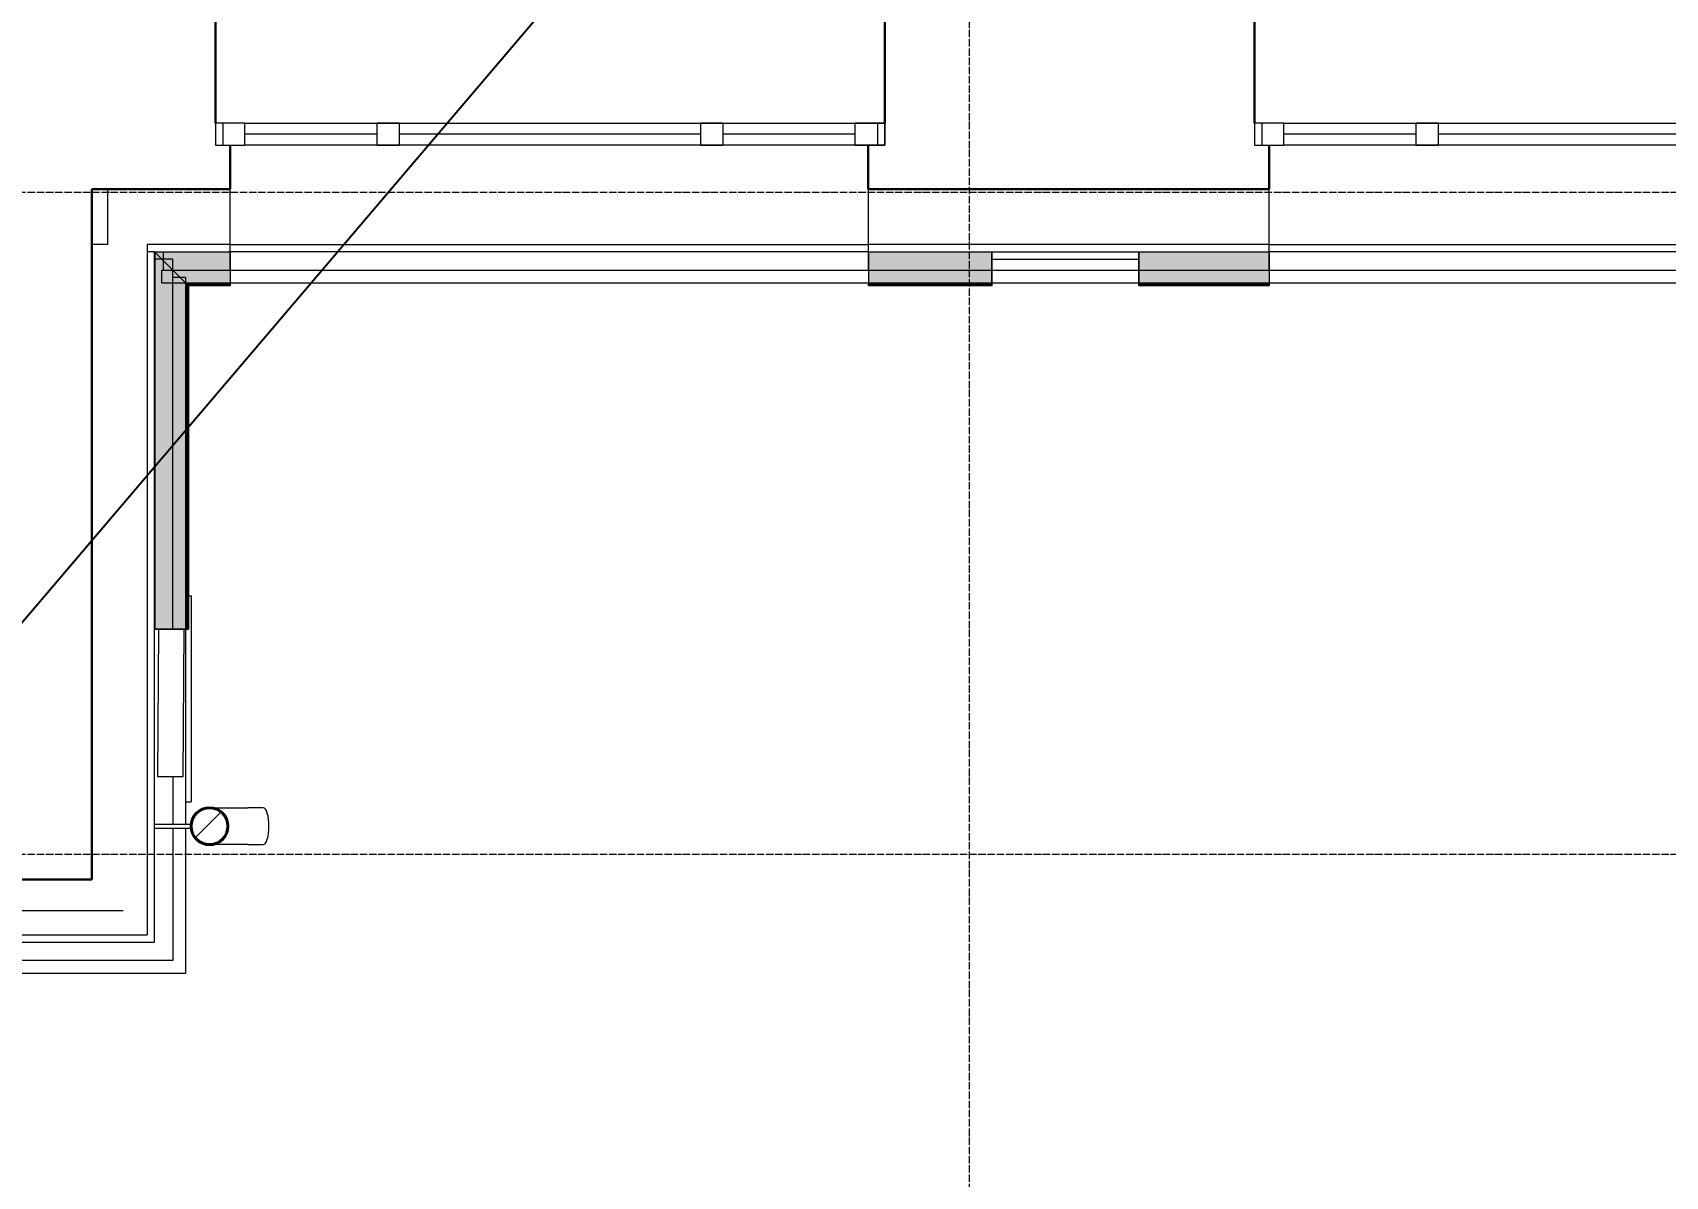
# Model space of a CAD drawing. Header units: millimetres. Extents: x -32 to 417638015, y -35 to 175284279.
# Drawn here: x 417398270 to 417402709, y 175230904 to 175234014 of the extents above; entities that cross this region are included whole.
import ezdxf
from ezdxf import colors
from ezdxf.entities.mleader import LeaderData, LeaderLine
from ezdxf.math import Vec2, Vec3

# ---------------------------------------------------------------- set-up
doc = ezdxf.new("R2010")
doc.units = ezdxf.units.MM
doc.linetypes.add('ADSK_Линия сетки', pattern=[25, 20, -2.5, 0, -2.5])
for name, color, linetype, lineweight in [('_ Окна', 7, 'Continuous', 9), ('Обобщенные модели', 7, 'Continuous', 18), ('Ограждение', 7, 'Continuous', 9), ('Окна', 7, 'Continuous', 9), ('Оси', 253, 'Continuous', 9), ('Стены наружные', 7, 'Continuous', 18), ('Стены несущие', 7, 'Continuous', 30), ('Стены отделка', 7, 'Continuous', 30), ('Стены штриховка', 7, 'Continuous', 9), ('ШТРИХОВКА', 252, 'Continuous', 15)]:
    doc.layers.add(name, color=color, linetype=linetype, lineweight=lineweight)
doc.layers.add('_ЭМ_Надписи', color=7, linetype='Continuous')
doc.styles.add('ЭОМ', font='isocpeur.ttf', dxfattribs={"width": 0.85, "height": 250})

# ---------------------------------------------------------------- blocks, each defined once
blk = doc.blocks.new('План 4 этажа')
at = {"layer": 'Обобщенные модели', "lineweight": 9}
h = blk.add_hatch(dxfattribs=at)
h.set_pattern_fill('FP_7', color=8, angle=-90.00000000000011, style=0, pattern_type=2)
h.set_pattern_definition([(44.99999999999989, (591.9398007696291, 243.9019999999437), (-106.0660171779819, 106.0660171779823), [])])
h.paths.add_polyline_path([(8601.199847467447, 351.2536043910077), (8621.248290862583, 360.9084258766961), (8635.122244164726, 378.3058130441932), (8640.07380076962, 400.0000000001164), (8635.122244164726, 421.6941869559232), (8621.248290862568, 439.0915741234785), (8601.199847467447, 448.7463956091669), (8578.947754071763, 448.7463956091669), (8558.899310676643, 439.0915741234785), (8545.02535737447, 421.6941869559232), (8540.50380137049, 398.1160442722612), (8545.02535737447, 378.3058130441932), (8558.899310676657, 360.9084258766379), (8578.947754071763, 351.2536043910077)])
at = {"layer": 'Ограждение', "transparency": 33554432}
for points in [[(8441.08124899237, 935.5399403316551), (8527.268876210306, 935.5399403316551), (8527.268876210306, 1874.938330652309), (8441.08124899237, 1961.125957870216), (8441.08124899237, 1869.341723460588)], [(10716.93941083319, 1874.938330652192), (10716.93941083319, 1961.125957870157), (10381.93941083318, 1961.125957870157), (10381.93941083318, 1874.938330652192)], [(11470.94913404436, 1874.938330652192), (11470.94913404436, 1961.125957870157), (11116.93941083319, 1961.125957870157), (11116.93941083319, 1874.938330652192), (11399.89172476942, 1874.938330652192)], [(11470.94913404436, 1961.125957870157), (11470.94913404436, 1962.133406089677), (11417.52959794126, 1961.125957870157)], [(8440.073800769693, 935.5399403316551), (8441.08124899237, 935.5399403316551), (8440.073800769693, 1869.341723460588)], [(8528.564977287795, 935.5399403316551), (8528.564977287795, 1873.642229574791), (8527.268876210306, 1873.642229574791), (8527.268876210306, 935.5399403316551)], [(8531.256196455448, 935.5399403316551), (8531.256196455448, 1870.951010407181), (8529.339132258727, 1872.868074603903), (8529.339132258727, 935.5399403316551)], [(8645.952718562985, 1869.348355416325), (8645.952718562985, 1870.614894916129), (8531.592311946457, 1870.614894916071), (8532.865483401998, 1869.348355416325), (8540.073800769605, 1869.348355416325)], [(11116.93941083319, 1869.348355416267), (11470.94913404436, 1869.348355416267), (11470.94913404436, 1870.614894916071), (11116.93941083319, 1870.614894916071)]]:
    blk.add_hatch(color=8, dxfattribs=at).paths.add_polyline_path(points)
h = blk.add_hatch(color=8, dxfattribs=at)
h.paths.add_polyline_path([(8645.952718562985, 1869.341723460588), (8645.952718562985, 1869.348355416325), (8540.073800769605, 1869.341723460588)])
h.paths.add_polyline_path([(8527.268876210306, 1874.938330651843), (8645.952718562985, 1874.938330652309), (8645.952718562985, 1961.125957870216), (8441.08124899237, 1961.125957870216), (8525.073800769707, 1877.133406092296)])
h = blk.add_hatch(color=8, dxfattribs=at)
h.paths.add_polyline_path([(8528.564977287795, 935.5399403316551), (8529.013082122314, 935.5399403316551), (8528.564977287795, 1027.034311536234)])
h.paths.add_polyline_path([(8531.592311946457, 935.5399403316551), (8532.85885144629, 935.5399403316551), (8532.85885144629, 1869.348355416325), (8531.592311946457, 1869.341723460588), (8531.592311946457, 1027.034311536234)])
h = blk.add_hatch(color=8, dxfattribs=at)
h.paths.add_polyline_path([(10381.93941083318, 1869.348355416267), (10716.93941083319, 1869.348355416267), (10716.93941083319, 1870.614894916071), (10381.93941083318, 1870.614894916071)])
h.paths.add_polyline_path([(10716.93941083319, 1873.194124740199), (10716.93941083319, 1873.642229574732), (10381.93941083318, 1873.194124740199)])
at = {"layer": 'Ограждение', "true_color": 0x373f43, "transparency": 33554432}
blk.add_hatch(color=149, dxfattribs=at).paths.add_polyline_path([(8531.542316512001, 935.5399403316551), (8531.592311946457, 935.5399403316551), (8531.256196455448, 935.5399403316551)])
at = {"layer": '_ Окна', "color": 8, "lineweight": 18}
for p, q in [((8685.952718562912, 2312.133406091889), (8605.952718562927, 2312.133406091889)), ((8605.952718562927, 2312.133406091889), (8605.952718562927, 2252.133406091889)), ((8685.952718562912, 2252.133406091889), (8685.952718562912, 2312.133406091889)), ((9045.952718562912, 2252.133406091889), (9045.952718562912, 2312.133406091889)), ((9045.952718562912, 2312.133406091889), (9105.952718562912, 2312.133406091889)), ((9105.952718562912, 2312.133406091889), (9105.952718562912, 2252.133406091889)), ((9925.952718562912, 2252.133406091889), (9925.952718562912, 2312.133406091889)), ((9925.952718562912, 2312.133406091889), (9985.952718562912, 2312.133406091889)), ((9985.952718562912, 2312.133406091889), (9985.952718562912, 2252.133406091889)), ((10345.95271856291, 2252.133406091889), (10345.95271856291, 2312.133406091889)), ((10345.95271856291, 2312.133406091889), (10425.95271856291, 2312.133406091889)), ((10425.95271856291, 2312.133406091889), (10425.95271856291, 2252.133406091889)), ((11510.94913404435, 2312.133406091889), (11430.94913404436, 2312.133406091889)), ((11430.94913404436, 2312.133406091889), (11430.94913404436, 2252.133406091889)), ((11510.94913404435, 2252.133406091889), (11510.94913404435, 2312.133406091889)), ((11870.94913404435, 2252.133406091889), (11870.94913404435, 2312.133406091889)), ((11870.94913404435, 2312.133406091889), (11930.94913404435, 2312.133406091889)), ((11930.94913404435, 2312.133406091889), (11930.94913404435, 2252.133406091889)), ((8605.952718562927, 2252.133406091889), (8685.952718562912, 2252.133406091889)), ((9105.952718562912, 2252.133406091889), (9045.952718562912, 2252.133406091889)), ((9985.952718562912, 2252.133406091889), (9925.952718562912, 2252.133406091889)), ((10425.95271856291, 2252.133406091889), (10345.95271856291, 2252.133406091889)), ((11430.94913404436, 2252.133406091889), (11510.94913404435, 2252.133406091889)), ((11930.94913404435, 2252.133406091889), (11870.94913404435, 2252.133406091889))]:
    blk.add_line(p, q, dxfattribs=at)
at = {"layer": '_ Окна', "color": 8}
for p, q in [((8625.952718562912, 2312.133406091889), (8625.952718562912, 2252.133406091889)), ((10405.95271856291, 2312.133406091889), (10405.95271856291, 2252.133406091889)), ((11450.94913404435, 2312.133406091889), (11450.94913404435, 2252.133406091889)), ((9045.952718562912, 2282.133406091947), (8685.952718562912, 2282.133406091947)), ((9925.952718562912, 2282.133406091947), (9105.952718562912, 2282.133406091947)), ((10345.95271856293, 2282.133406091947), (9985.952718562927, 2282.133406091947)), ((11870.94913404435, 2282.133406091889), (11510.94913404435, 2282.133406091947)), ((12750.94913404435, 2282.133406091889), (11930.94913404435, 2282.133406091889))]:
    blk.add_line(p, q, dxfattribs=at)
at = {"layer": 'Обобщенные модели', "color": 8}
for p, q in [((8736.225388584455, 449.9999999999418), (8693.721251613388, 449.9999999999418)), ((8539.215018141549, 404.9999999999418), (8440.07380076962, 404.9999999999418)), ((8440.07380076962, 394.9999999999418), (8539.215018141535, 394.9999999999418)), ((8693.721251613388, 349.9999999999418), (8736.225388584455, 349.9999999999418))]:
    blk.add_line(p, q, dxfattribs=at)
at = {"layer": 'Обобщенные модели', "color": 8, "flags": 128}
for points in [[(8603.090670334335, 449.9999999999418), (8604.361051286643, 449.9999999999418), (8607.024562352744, 449.9999999999418), (8609.900923817986, 449.9999999999418), (8612.98553411763, 449.9999999999418), (8616.273458533193, 449.9999999999418), (8619.759437086992, 449.9999999999418), (8623.437892956994, 449.9999999999418), (8627.302941398506, 449.9999999999418), (8631.348399158494, 449.9999999999418), (8635.567794367555, 449.9999999999418), (8639.954376893438, 449.9999999999418), (8644.50112913984, 449.9999999999418), (8649.200777273116, 449.9999999999418), (8654.045802858775, 449.9999999999418), (8659.028454889412, 449.9999999999418), (8664.140762184717, 449.9999999999418), (8669.374546143576, 449.9999999999418), (8674.721433828134, 449.9999999999418), (8680.172871358693, 449.9999999999418), (8685.720137598139, 449.9999999999418), (8691.354358103825, 449.9999999999418), (8693.721251613388, 449.9999999999418)], [(8693.721251613388, 349.9999999999418), (8688.053511179634, 349.9999999999418), (8682.468992112146, 349.9999999999418), (8676.976628450153, 349.9999999999418), (8671.585206803837, 349.9999999999418), (8666.303352297764, 349.9999999999418), (8661.139514772382, 349.9999999999418), (8656.10195526619, 349.9999999999418), (8651.198732799749, 349.9999999999418), (8646.437691483065, 349.9999999999418), (8641.826447966596, 349.9999999999418), (8637.372379256296, 349.9999999999418), (8633.082610911952, 349.9999999999418), (8628.96400564781, 349.9999999999418), (8625.023152353708, 349.9999999999418), (8621.266355554239, 349.9999999999418), (8617.699625322872, 349.9999999999418), (8614.328667667127, 349.9999999999418), (8611.158875400142, 349.9999999999418), (8608.195319513368, 349.9999999999418), (8605.442741064035, 349.9999999999418), (8602.90554359046, 349.9999999999418)]]:
    blk.add_lwpolyline(points, dxfattribs=at)
at = {"layer": 'Обобщенные модели', "color": 8}
for radius, start, end in [(52.00000000000004, 0, 180), (52.00000000000003, 180, 0)]:
    blk.add_arc((8590.07380076959, 399.9999999999418), radius, start, end, dxfattribs=at)
at = {"layer": 'Обобщенные модели', "color": 8, "lineweight": 40}
for radius, start, end in [(49.99999999999994, 0, 180), (49.99999999999998, 180, 0)]:
    blk.add_arc((8590.073800769605, 400.0000000000582), radius, start, end, dxfattribs=at)
at = {"layer": 'Обобщенные модели', "color": 8}
for major_axis, ratio, start_param, end_param in [((2.362084521691513e-13, 50.00000000000001), 0.3090169943749481, 4.712388980384695, 6.283185307179597), ((1.584928404453902e-13, 49.99999999999999), 0.3090169943749482, 3.141592653589792, 4.712388980384689)]:
    blk.add_ellipse((8736.225388584455, 399.9999999999418), major_axis=major_axis, ratio=ratio, start_param=start_param, end_param=end_param, dxfattribs=at)
at = {"layer": 'Ограждение', "color": 8}
for p, q in [((8441.08124899237, 1961.125957870216), (8440.073800769693, 1962.133406092878)), ((8441.081248992356, 1961.125957870216), (8531.542316511986, 1870.664890350599)), ((8532.865483401984, 1869.341723460588), (8441.08124899237, 1961.125957870216)), ((8441.08124899237, 1961.125957870216), (8441.08124899237, 935.5399403316551)), ((8441.08124899237, 1961.125957870216), (8441.08124899237, 935.5399403316551)), ((8645.95271856297, 1961.125957870216), (8441.08124899237, 1961.125957870216)), ((8645.95271856297, 1961.125957870216), (8441.08124899237, 1961.125957870216)), ((8645.95271856297, 1962.133406092878), (8645.95271856297, 1961.125957870216)), ((8645.95271856297, 1961.125957870216), (8645.95271856297, 1912.133406089677)), ((8645.95271856297, 1912.133406089677), (8645.95271856297, 1961.125957870216)), ((10381.93941083318, 1961.125957870157), (10381.93941083318, 1962.13340609282)), ((10381.93941083318, 1961.125957870157), (10381.93941083318, 1912.133406089677)), ((10381.93941083318, 1912.133406089677), (10381.93941083318, 1961.125957870157)), ((10716.93941083318, 1961.125957870157), (10381.93941083318, 1961.125957870157)), ((10716.93941083318, 1961.125957870157), (10381.93941083318, 1961.125957870157)), ((10716.93941083318, 1942.13340609282), (10716.93941083318, 1961.125957870157)), ((11116.93941083318, 1961.125957870157), (11116.93941083318, 1942.13340609282)), ((11470.94913404435, 1961.125957870157), (11116.93941083318, 1961.125957870157)), ((11470.94913404435, 1961.125957870157), (11116.93941083318, 1961.125957870157)), ((11470.94913404435, 1962.13340609282), (11470.94913404435, 1961.125957870157)), ((11470.94913404435, 1961.125957870157), (11470.94913404435, 1912.133406089677)), ((11470.94913404435, 1912.133406089677), (11470.94913404435, 1961.125957870157)), ((10716.93941083318, 1942.13340609282), (10716.93941083318, 1869.341723460529)), ((10716.93941083318, 1870.664890350541), (10716.93941083318, 1942.13340609282)), ((11116.93941083318, 1942.13340609282), (11116.93941083318, 1870.664890350541)), ((11116.93941083318, 1869.341723460529), (11116.93941083318, 1942.13340609282)), ((8531.542316511986, 1870.664890350599), (8527.268876210292, 1874.938330652309)), ((8527.268876210292, 1874.938330652309), (8527.268876210292, 935.5399403316551)), ((8527.268876210292, 1874.938330652309), (8528.56497728778, 1873.642229574791)), ((8645.95271856297, 1874.938330652309), (8527.268876210292, 1874.938330652309)), ((8528.56497728778, 1873.642229574791), (8531.542316511986, 1870.664890350599)), ((8531.542316511986, 1870.664890350599), (8528.56497728778, 1873.642229574791)), ((8528.56497728778, 1873.642229574791), (8528.56497728778, 935.5399403316551)), ((8528.56497728778, 1873.642229574791), (8531.542316511986, 1870.664890350599)), ((8645.95271856297, 1873.642229574791), (8528.56497728778, 1873.642229574791)), ((8529.339132258727, 1872.868074603844), (8529.013082122314, 1873.194124740316)), ((8529.013082122314, 1873.194124740316), (8529.0130821223, 935.5399403316551)), ((8645.95271856297, 1873.194124740316), (8529.013082122314, 1873.194124740316)), ((8531.256196455433, 1870.951010407181), (8529.339132258727, 1872.868074603844)), ((8529.339132258727, 1872.868074603844), (8529.339132258727, 935.5399403316551)), ((8529.339132258727, 1872.868074603844), (8531.256196455433, 1870.951010407181)), ((8645.95271856297, 1872.868074603844), (8529.339132258727, 1872.868074603844)), ((8531.592311946442, 1870.614894916129), (8531.256196455433, 1870.951010407181)), ((8531.256196455433, 1870.951010407181), (8531.256196455433, 935.5399403316551)), ((8645.95271856297, 1870.951010407181), (8531.256196455433, 1870.951010407181)), ((8531.542316511986, 1870.664890350599), (8531.542316511986, 935.5399403316551)), ((8532.858851446275, 1869.348355416325), (8531.542316511986, 1870.664890350599)), ((8531.542316511986, 1870.664890350599), (8532.865483401984, 1869.341723460588)), ((8645.95271856297, 1870.664890350599), (8531.542316511986, 1870.664890350599)), ((8531.592311946442, 1870.614894916129), (8531.592311946442, 935.5399403316551)), ((8645.95271856297, 1870.614894916129), (8531.592311946442, 1870.614894916129)), ((8531.871599646343, 1870.335607216228), (8531.871599646343, 935.5399403316551)), ((8531.871599646343, 1870.335607216228), (8532.858851446275, 1869.348355416325)), ((8645.95271856297, 1870.335607216228), (8531.871599646343, 1870.335607216228)), ((8532.858851446275, 1869.341723460588), (8532.858851446275, 935.5399403316551)), ((8645.95271856297, 1869.348355416325), (8532.865483401984, 1869.348355416325)), ((8532.865483401984, 1869.341723460588), (8532.865483401984, 935.5399403316551)), ((8645.95271856297, 1869.341723460588), (8532.865483401984, 1869.341723460588)), ((8645.95271856297, 1877.133406089677), (8645.95271856297, 1869.341723460588)), ((8645.95271856297, 1870.664890350599), (8645.95271856297, 1877.133406089677)), ((8645.95271856297, 1873.642229574791), (8645.95271856297, 1874.938330652309)), ((8645.95271856297, 1874.938330652309), (8645.95271856297, 1870.664890350599)), ((8645.95271856297, 1870.664890350599), (8645.95271856297, 1873.642229574791)), ((8645.95271856297, 1873.642229574791), (8645.95271856297, 1870.664890350599)), ((8645.95271856297, 1870.664890350599), (8645.95271856297, 1873.642229574791)), ((8645.95271856297, 1873.194124740316), (8645.95271856297, 1872.868074603844)), ((8645.95271856297, 1870.951010407181), (8645.95271856297, 1872.868074603903)), ((8645.95271856297, 1872.868074603844), (8645.95271856297, 1870.951010407181)), ((8645.95271856297, 1870.951010407181), (8645.95271856297, 1870.614894916129)), ((8645.95271856297, 1869.341723460588), (8645.95271856297, 1870.664890350599)), ((8645.95271856297, 1870.664890350599), (8645.95271856297, 1869.348355416325)), ((8645.95271856297, 1869.348355416325), (8645.95271856297, 1870.335607216228)), ((10381.93941083318, 1877.133406089677), (10381.93941083318, 1870.664890350541)), ((10381.93941083318, 1869.341723460529), (10381.93941083318, 1877.133406089677)), ((10381.93941083318, 1870.664890350541), (10381.93941083318, 1874.938330652192)), ((10381.93941083318, 1874.938330652192), (10381.93941083318, 1873.642229574732)), ((10716.93941083318, 1874.938330652192), (10381.93941083318, 1874.938330652192)), ((10381.93941083318, 1873.642229574732), (10381.93941083318, 1870.664890350541)), ((10381.93941083318, 1870.664890350541), (10381.93941083318, 1873.642229574732)), ((10381.93941083318, 1873.642229574732), (10381.93941083318, 1870.664890350541)), ((10716.93941083318, 1873.642229574732), (10381.93941083318, 1873.642229574732)), ((10381.93941083318, 1872.868074603786), (10381.93941083318, 1873.194124740199)), ((10716.93941083318, 1873.194124740199), (10381.93941083318, 1873.194124740199)), ((10381.93941083318, 1870.951010407065), (10381.93941083318, 1872.868074603786)), ((10381.93941083318, 1872.868074603786), (10381.93941083318, 1870.951010407065)), ((10716.93941083318, 1872.868074603786), (10381.93941083318, 1872.868074603786)), ((10381.93941083318, 1870.614894916071), (10381.93941083318, 1870.951010407065)), ((10716.93941083318, 1870.951010407065), (10381.93941083318, 1870.951010407065)), ((10381.93941083318, 1869.348355416267), (10381.93941083318, 1870.664890350541)), ((10381.93941083318, 1870.664890350541), (10381.93941083318, 1869.341723460529)), ((10716.93941083318, 1870.664890350541), (10381.93941083318, 1870.664890350541)), ((10716.93941083318, 1870.614894916071), (10381.93941083318, 1870.614894916071)), ((10381.93941083318, 1870.33560721617), (10381.93941083318, 1869.348355416267)), ((10716.93941083318, 1870.33560721617), (10381.93941083318, 1870.33560721617)), ((10716.93941083318, 1869.348355416267), (10381.93941083318, 1869.348355416267)), ((10716.93941083318, 1869.341723460529), (10381.93941083318, 1869.341723460529)), ((10716.93941083318, 1873.642229574732), (10716.93941083318, 1874.938330652192)), ((10716.93941083318, 1874.938330652192), (10716.93941083318, 1870.664890350541)), ((10716.93941083318, 1870.664890350541), (10716.93941083318, 1873.642229574732)), ((10716.93941083318, 1873.642229574732), (10716.93941083318, 1870.664890350541)), ((10716.93941083318, 1870.664890350541), (10716.93941083318, 1873.642229574732)), ((10716.93941083318, 1873.194124740199), (10716.93941083318, 1872.868074603786)), ((10716.93941083318, 1870.951010407065), (10716.93941083318, 1872.868074603786)), ((10716.93941083318, 1872.868074603786), (10716.93941083318, 1870.951010407065)), ((10716.93941083318, 1870.951010407065), (10716.93941083318, 1870.614894916071)), ((10716.93941083318, 1869.341723460529), (10716.93941083318, 1870.664890350541)), ((10716.93941083318, 1870.664890350541), (10716.93941083318, 1869.348355416267)), ((10716.93941083318, 1869.348355416267), (10716.93941083318, 1870.33560721617)), ((11116.93941083318, 1870.664890350541), (11116.93941083318, 1874.938330652192)), ((11116.93941083318, 1874.938330652192), (11116.93941083318, 1873.642229574732)), ((11470.94913404435, 1874.938330652192), (11116.93941083318, 1874.938330652192)), ((11116.93941083318, 1873.642229574732), (11116.93941083318, 1870.664890350541)), ((11116.93941083318, 1870.664890350541), (11116.93941083318, 1873.642229574732)), ((11116.93941083318, 1873.642229574732), (11116.93941083318, 1870.664890350541)), ((11470.94913404435, 1873.642229574732), (11116.93941083318, 1873.642229574732)), ((11116.93941083318, 1872.868074603786), (11116.93941083318, 1873.194124740199)), ((11470.94913404435, 1873.194124740199), (11116.93941083318, 1873.194124740199)), ((11116.93941083318, 1870.951010407065), (11116.93941083318, 1872.868074603786)), ((11116.93941083318, 1872.868074603786), (11116.93941083318, 1870.951010407065)), ((11470.94913404435, 1872.868074603786), (11116.93941083318, 1872.868074603786)), ((11116.93941083318, 1870.614894916071), (11116.93941083318, 1870.951010407065)), ((11470.94913404435, 1870.951010407065), (11116.93941083318, 1870.951010407065)), ((11116.93941083318, 1869.348355416209), (11116.93941083318, 1870.664890350541)), ((11116.93941083318, 1870.664890350541), (11116.93941083318, 1869.341723460529)), ((11470.94913404435, 1870.664890350541), (11116.93941083318, 1870.664890350541)), ((11470.94913404435, 1870.614894916071), (11116.93941083318, 1870.614894916071)), ((11116.93941083318, 1870.33560721617), (11116.93941083318, 1869.348355416209)), ((11470.94913404435, 1870.33560721617), (11116.93941083318, 1870.33560721617)), ((11470.94913404435, 1869.348355416209), (11116.93941083318, 1869.348355416209)), ((11470.94913404435, 1869.341723460529), (11116.93941083318, 1869.341723460529)), ((11470.94913404435, 1877.133406089677), (11470.94913404435, 1869.341723460529)), ((11470.94913404435, 1870.664890350541), (11470.94913404435, 1877.133406089677)), ((11470.94913404435, 1873.642229574732), (11470.94913404435, 1874.938330652192)), ((11470.94913404435, 1874.938330652192), (11470.94913404435, 1870.664890350541)), ((11470.94913404435, 1870.664890350541), (11470.94913404435, 1873.642229574732)), ((11470.94913404435, 1873.642229574732), (11470.94913404435, 1870.664890350541)), ((11470.94913404435, 1870.664890350541), (11470.94913404435, 1873.642229574732)), ((11470.94913404435, 1873.194124740199), (11470.94913404435, 1872.868074603786)), ((11470.94913404435, 1870.951010407065), (11470.94913404435, 1872.868074603786)), ((11470.94913404435, 1872.868074603786), (11470.94913404435, 1870.951010407065)), ((11470.94913404435, 1870.951010407065), (11470.94913404435, 1870.614894916071)), ((11470.94913404435, 1869.341723460529), (11470.94913404435, 1870.664890350541)), ((11470.94913404435, 1870.664890350541), (11470.94913404435, 1869.348355416209)), ((11470.94913404435, 1869.348355416209), (11470.94913404435, 1870.33560721617)), ((8441.08124899237, 935.5399403316551), (8440.073800769693, 935.5399403316551)), ((8441.08124899237, 935.5399403316551), (8531.542316511986, 935.5399403316551)), ((8532.865483401984, 935.5399403316551), (8441.08124899237, 935.5399403316551)), ((8531.542316511986, 935.5399403316551), (8527.268876210292, 935.5399403316551)), ((8527.268876210292, 935.5399403316551), (8528.56497728778, 935.5399403316551)), ((8528.56497728778, 935.5399403316551), (8531.542316511986, 935.5399403316551)), ((8531.542316511986, 935.5399403316551), (8528.56497728778, 935.5399403316551)), ((8528.56497728778, 935.5399403316551), (8531.542316511986, 935.5399403316551)), ((8529.339132258727, 935.5399403316551), (8529.0130821223, 935.5399403316551)), ((8531.256196455433, 935.5399403316551), (8529.339132258727, 935.5399403316551)), ((8529.339132258727, 935.5399403316551), (8531.256196455433, 935.5399403316551)), ((8531.592311946442, 935.5399403316551), (8531.256196455433, 935.5399403316551)), ((8532.858851446275, 935.5399403316551), (8531.542316511986, 935.5399403316551)), ((8531.542316511986, 935.5399403316551), (8532.865483401984, 935.5399403316551)), ((8531.871599646343, 935.5399403316551), (8532.858851446275, 935.5399403316551))]:
    blk.add_line(p, q, dxfattribs=at)
at = {"layer": 'Окна', "color": 8}
for p, q in [((8685.952718562912, 2312.133406091889), (8605.952718562927, 2312.133406091889)), ((8605.952718562927, 2312.133406091889), (8605.952718562927, 2252.133406091889)), ((8685.952718562912, 2312.133406092005), (9045.952718562912, 2312.133406092005)), ((9105.952718562912, 2312.133406091889), (9045.952718562912, 2312.133406091889)), ((9105.952718562912, 2312.133406092005), (9925.952718562912, 2312.133406092005)), ((9985.952718562912, 2312.133406091889), (9925.952718562912, 2312.133406091889)), ((9985.952718562927, 2312.133406092005), (10345.95271856293, 2312.133406092005)), ((10425.95271856291, 2312.133406091889), (10345.95271856291, 2312.133406091889)), ((10425.95271856291, 2252.133406091889), (10425.95271856291, 2312.133406091889)), ((11510.94913404435, 2312.133406091889), (11430.94913404436, 2312.133406091889)), ((11430.94913404436, 2312.133406091889), (11430.94913404436, 2252.133406091889)), ((11510.94913404435, 2312.133406092005), (11870.94913404435, 2312.133406092005)), ((11930.94913404435, 2312.133406091889), (11870.94913404435, 2312.133406091889)), ((11930.94913404435, 2312.133406092005), (12750.94913404435, 2312.133406092005)), ((8605.952718562927, 2252.133406091889), (8685.952718562912, 2252.133406091889)), ((9045.952718562912, 2252.133406091889), (8685.952718562912, 2252.133406091889)), ((9045.952718562912, 2252.133406091889), (9105.952718562912, 2252.133406091889)), ((9925.952718562912, 2252.133406091889), (9105.952718562912, 2252.133406091889)), ((9925.952718562912, 2252.133406091889), (9985.952718562912, 2252.133406091889)), ((10345.95271856291, 2252.133406091889), (9985.952718562927, 2252.133406091889)), ((10345.95271856291, 2252.133406091889), (10425.95271856291, 2252.133406091889)), ((11430.94913404436, 2252.133406091889), (11510.94913404435, 2252.133406091889)), ((11870.94913404435, 2252.133406091889), (11510.94913404435, 2252.133406091889)), ((11870.94913404435, 2252.133406091889), (11930.94913404435, 2252.133406091889)), ((12750.94913404435, 2252.133406091889), (11930.94913404435, 2252.133406091889))]:
    blk.add_line(p, q, dxfattribs=at)
at = {"layer": 'Оси', "color": 8, "linetype": 'ADSK_Линия сетки'}
for p, q in [((10656.50476387143, -3353.100552087475), (10656.50476387149, 21427.46322118858)), ((-10052.17750458437, 2124.489036623097), (51155.03272199619, 2124.489036622923)), ((-10052.17750458437, 324.4890366230975), (51155.03272199613, 324.4890366229229))]:
    blk.add_line(p, q, dxfattribs=at)
at = {"layer": 'Стены наружные', "color": 8}
for p, q in [((8463.812116176821, 1961.125957870216), (8463.812116176821, 1912.133406089677)), ((8645.952718562912, 1982.133406092878), (10380.95271856291, 1982.133406092878)), ((10380.95271856291, 1962.133406092878), (8645.952718562912, 1962.133406092878)), ((11470.94913404435, 1982.133406092878), (13205.94913404435, 1982.133406092878)), ((13205.94913404435, 1962.133406092878), (11470.94913404435, 1962.133406092878)), ((8490.073800769635, 1942.133406089677), (8441.081248992356, 1942.133406089677)), ((8460.180587742012, 1912.133406089677), (39661.07609150128, 1912.133406089561)), ((8460.180587742012, 1877.133406089677), (8460.180587742012, 1912.133406089677)), ((8490.073800769635, 935.5399403316551), (8490.073800769635, 1942.133406089677)), ((8645.952718562912, 1912.133406089677), (8645.952718562912, 1877.133406089677)), ((10381.93941083318, 1912.133406089677), (10381.93941083318, 1877.133406089677)), ((11470.94913404435, 1912.133406089677), (11470.94913404435, 1877.133406089677)), ((13616.67059528059, 1877.133406089619), (8460.180587742012, 1877.133406089677)), ((8525.073800769635, 1892.2791356495), (8490.073800769635, 1892.2791356495)), ((8525.073800769635, 1892.2791356495), (8525.073800769635, 404.7761110478896)), ((8525.073800769635, 1027.034311536234), (8528.56497728778, 1027.034311536234)), ((8529.339132258669, 1027.034311536234), (8531.256196455332, 1027.034311536234)), ((8531.592311946442, 1027.034311536234), (8532.858851446188, 1027.034311536234)), ((8532.865483401925, 1027.034311536234), (8540.073800769518, 1027.034311536234)), ((8540.073800769518, 1027.034311536234), (8540.073800769518, 466.3307304098853)), ((8490.073800769635, 535.1800262301695), (8490.073800769635, 404.651235519792)), ((8525.073800769635, 466.3307304098853), (8540.073800769518, 466.3307304098853)), ((8490.073800769635, 395.3487644800916), (8490.073800769635, 34.99999999988358)), ((8525.073800769635, 395.2237970754504), (8525.073800769635, -1.164153218269348e-10)), ((8525.073800769635, -1.164153218269348e-10), (0, 0)), ((8490.073800769635, 34.99999999988358), (8066.585749021731, 34.99999999988358))]:
    blk.add_line(p, q, dxfattribs=at)
at = {"layer": 'Стены несущие', "color": 8}
for p, q in [((8605.952718562912, 2312.133406091889), (8605.952718562912, 2642.133406092878)), ((10425.95271856291, 2642.133406092878), (10425.95271856291, 2312.133406091889)), ((11430.94913404423, 2312.133406091889), (11430.94913404423, 2642.133406092878)), ((8645.952718562912, 2132.133406092937), (8645.952718562912, 2252.133406091889)), ((10380.95271856291, 2252.133406091889), (10380.95271856291, 2132.133406092878)), ((11470.94913404423, 2132.133406092878), (11470.94913404423, 2252.133406091889)), ((8270.073800769635, 254.9999999999418), (8270.073800769635, 2132.133406092937)), ((8645.952718562912, 2132.133406092937), (8270.073800769635, 2132.133406092937)), ((10380.95271856291, 2132.133406092878), (11470.94913404423, 2132.133406092878)), ((253.7902037390741, 254.9999999999418), (8270.073800769635, 254.9999999999418))]:
    blk.add_line(p, q, dxfattribs=at)
at = {"layer": 'Стены отделка', "color": 8, "lineweight": 9}
for p, q in [((8312.49333687278, 2132.133406092937), (8312.49333687278, 1982.133406092937)), ((8645.952718562912, 1962.133406092878), (8645.952718562912, 2132.133406092937)), ((10380.95271856291, 2132.133406092878), (10380.95271856291, 1962.133406092878)), ((11470.94913404423, 1962.133406092878), (11470.94913404423, 2132.133406092878)), ((8312.49333687278, 1982.133406092878), (8270.073800769635, 1982.133406092937)), ((8645.952718562912, 1982.133406092937), (8420.073800769635, 1982.133406092937)), ((8420.073800769635, 1982.133406092937), (8420.073800769635, 104.9999999999418)), ((8440.073800769635, 1962.133406092878), (8645.952718562912, 1962.133406092878)), ((8440.073800769635, 84.99999999994179), (8440.073800769635, 1962.133406092878)), ((11470.94913404423, 1982.133406092878), (10380.95271856291, 1982.133406092878)), ((10380.95271856291, 1962.133406092878), (11470.94913404423, 1962.133406092878)), ((10716.93941083318, 1962.13340609282), (10716.93941083318, 1942.13340609282)), ((11116.93941083306, 1942.13340609282), (11116.93941083306, 1962.13340609282)), ((10716.93941083318, 1942.13340609282), (11116.93941083306, 1942.13340609282)), ((8451.36930415209, 935.460847372713), (8448.56850750465, 535.4706530702533)), ((8521.367588154972, 934.9707079594373), (8451.36930415209, 935.460847372713)), ((8518.566791507648, 534.9805136569776), (8521.367588154972, 934.9707079594373)), ((8448.56850750465, 535.4706530702533), (8518.566791507648, 534.9805136569776)), ((-0.4032654204638675, 170.5872263311176), (8355.073800769518, 170.5872263311176)), ((104.5018485983601, 104.9999999999418), (8420.073800769635, 104.9999999999418)), ((84.59673457965255, 84.99999999994179), (8440.073800769635, 84.99999999994179))]:
    blk.add_line(p, q, dxfattribs=at)
at = {"layer": 'Стены штриховка', "color": 8}
blk.add_line((8440.073800769635, 1962.133406092878), (8420.073800769635, 1962.133406092878), dxfattribs=at)

msp = doc.modelspace()

# ---------------------------------------------------------------- block references
at = {"layer": 'ШТРИХОВКА'}
msp.add_blockref('План 4 этажа', (417390160.9595469, 175231455.6631508), dxfattribs=at)

# ---------------------------------------------------------------- leaders
at = {"layer": '_ЭМ_Надписи', "color": 7, "ltscale": 5}
ml = msp.add_multileader_mtext('Standard', dxfattribs=at)
ml.set_content('{\\fGOST Common|b0|i0|c0|p34;\\W0.9;\\C256;4\\fGOST Common|b0|i0|c204|p34;ЩРС\\fGOST Common|b0|i0|c0|p34;-1\\fISOCPEUR|b0|i0|c204|p34;\\W0.85; Гр.10\\P\\W1;\\C0;Раб.место учителя, ноутбук}', color=1, style='ЭОМ')
ml.set_leader_properties()
ml.build(insert=Vec2(0, 0))
ml.multileader.update_dxf_attribs({"text_left_attachment_type": 6, "text_right_attachment_type": 6, "dogleg_length": 0, "arrow_head_size": 200})
ctx = ml.context
ctx.base_point, ctx.char_height, ctx.arrow_head_size, ctx.landing_gap_size, ctx.plane_origin = Vec3(417395480.7392627, 175231204.6199336, -64.26463315267222), 250, 200, 0, Vec3(417377473.1712567, 175243083.8252396, -64.26463315267222)
ctx.left_attachment, ctx.right_attachment = 6, 6
notes = []
notes.append((ctx, [(1, (1, 1, 0), (417397215.7392627, 175231204.6199336, -64.26463315267222), (-1, 0), 0, [(0, [(417400084.2988824, 175234574.9332729, -64.26463315267222)], 0, [])])]))
ctx.mtext.insert, ctx.mtext.width, ctx.mtext.defined_height, ctx.mtext.flow_direction = Vec3(417395480.7392627, 175231529.6199336, -64.26463315267222), 2073.809115969734, 545.6159617257083, 5
for ctx, leaders in notes:
    for number, flags, end, landing, length, lines in leaders:
        leader = LeaderData()
        leader.index, (leader.has_last_leader_line, leader.has_dogleg_vector, leader.attachment_direction) = number, flags
        leader.last_leader_point, leader.dogleg_vector, leader.dogleg_length = Vec3(end), Vec3(landing), length
        for number, points, colour, breaks in lines:
            line = LeaderLine()
            line.index, line.vertices, line.color, line.breaks = number, Vec3.list(points), colors.encode_raw_color(colour), breaks
            leader.lines.append(line)
        ctx.leaders.append(leader)

doc.saveas('drawing.dxf')
